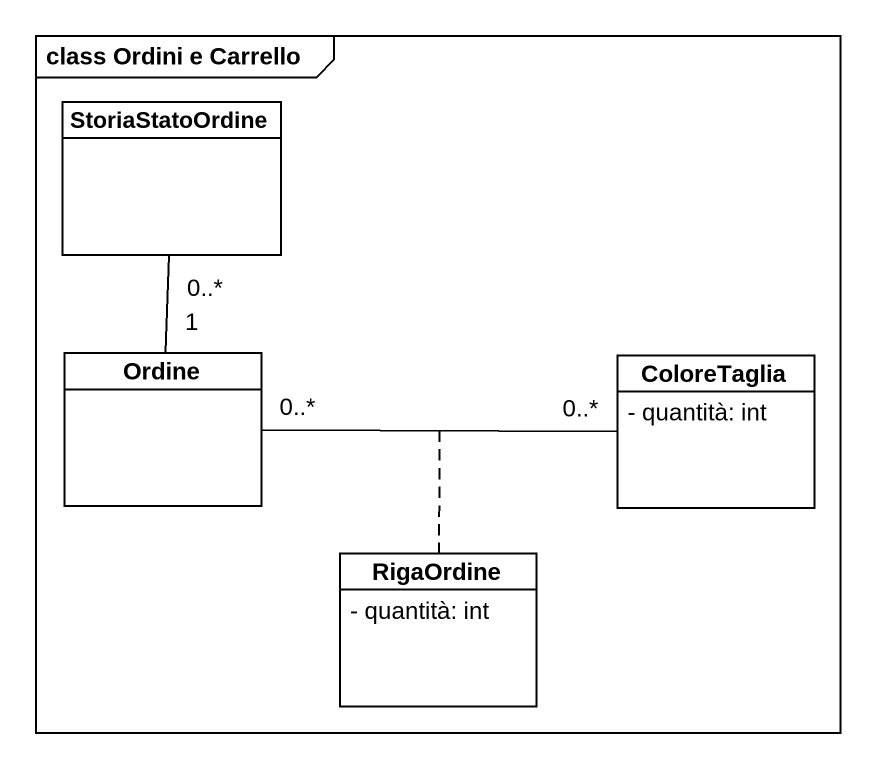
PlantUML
@startuml
mainframe class Ordini e Carrello
hide circle
hide empty members
skinparam classAttributeIconSize 0
class StoriaStatoOrdine
class Ordine
class ColoreTaglia {
  - quantità: int
}
class RigaOrdine {
  - quantità: int
}
Ordine "1" -up- "0..*" StoriaStatoOrdine
Ordine "0..*" -right- "0..*" ColoreTaglia
(Ordine, ColoreTaglia) .. RigaOrdine
@enduml
